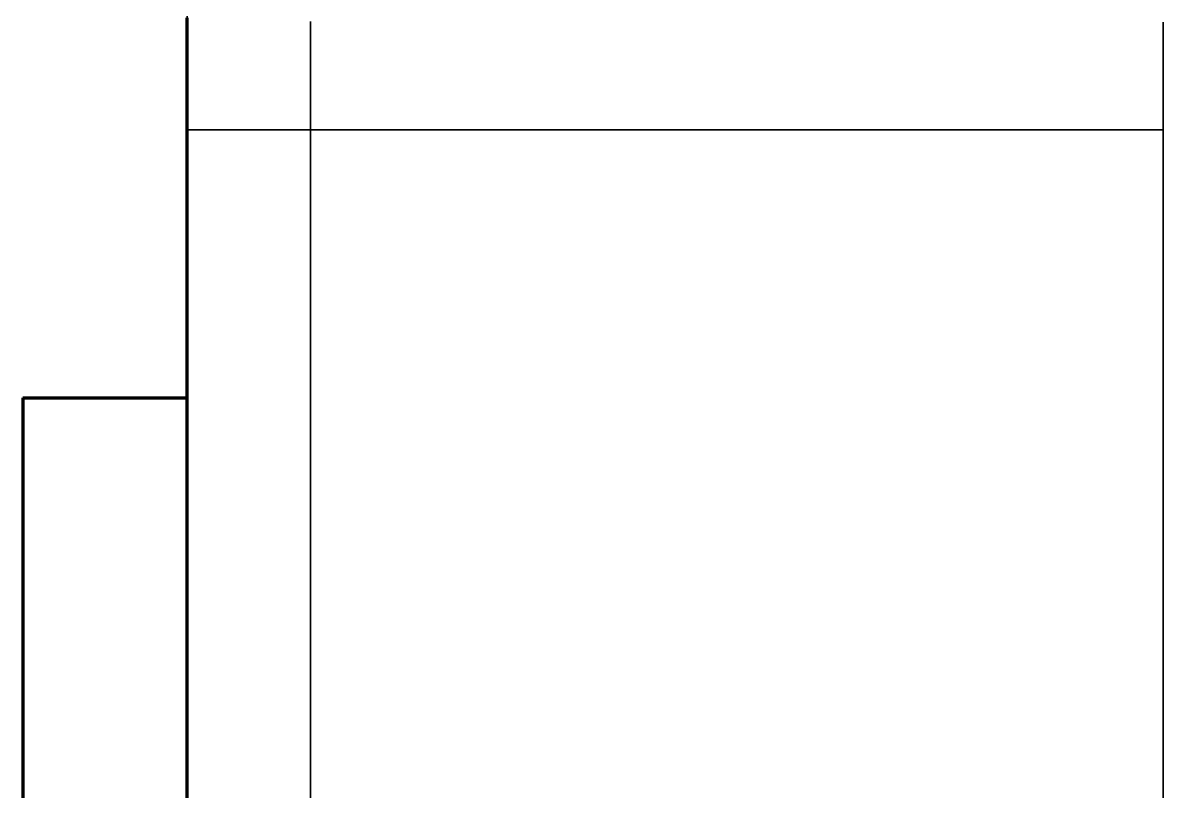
# Model space of a CAD drawing. Header units: millimetres. Extents: x 0 to 2208, y 0 to 420.
# Drawn here: x 67.484 to 70.259, y 76.776 to 78.647 of the extents above; entities that cross this region are included whole.
import ezdxf

# ---------------------------------------------------------------- set-up
doc = ezdxf.new("R2010")
doc.units = ezdxf.units.MM
doc.linetypes.add('IRAM-E-TRAZOS', pattern=[5, 4, -1])
doc.layers.add('01-VISIBLE', color=7, linetype='CONTINUOUS', lineweight=70)
doc.layers.add('02-OCULTA', color=4, linetype='IRAM-E-TRAZOS', lineweight=35)

msp = doc.modelspace()

# ---------------------------------------------------------------- linework, layer by layer
at = {"layer": '01-VISIBLE'}
msp.add_line((67.4841, 77.7341), (67.8841, 77.7341), dxfattribs=at)
for points in [[(67.8841, 76.7091), (67.8841, 76.7841), (67.8841, 76.8591), (67.8841, 76.9341), (67.8841, 77.0091), (67.8841, 77.0841), (67.8841, 77.1591), (67.8841, 77.2341), (67.8841, 77.3091), (67.8841, 77.3841), (67.8841, 77.4591), (67.8841, 77.5341), (67.8841, 77.6091), (67.8841, 77.6841), (67.8841, 77.7591), (67.8841, 77.8341), (67.8841, 77.9091), (67.8841, 77.9841), (67.8841, 78.0591), (67.8841, 78.1341), (67.8841, 78.2091), (67.8841, 78.2841), (67.8841, 78.3591), (67.8841, 78.4341), (67.8841, 78.5091), (67.8841, 78.5841), (67.8841, 78.6591)], [(67.4841, 77.7341), (67.4841, 77.6841), (67.4841, 77.6341), (67.4841, 77.5841), (67.4841, 77.5341), (67.4841, 77.4841), (67.4841, 77.4341), (67.4841, 77.3841), (67.4841, 77.3341), (67.4841, 77.2841), (67.4841, 77.2341), (67.4841, 77.1841), (67.4841, 77.1341), (67.4841, 77.0841), (67.4841, 77.0341), (67.4841, 76.9841), (67.4841, 76.9341), (67.4841, 76.8841), (67.4841, 76.8341), (67.4841, 76.7841), (67.4841, 76.7341)]]:
    msp.add_lwpolyline(points, dxfattribs=at)
at = {"layer": '02-OCULTA'}
msp.add_line((70.2591, 78.3866), (67.8841, 78.3866), dxfattribs=at)
for points in [[(67.8841, 78.6939), (67.8841, 78.6438), (67.8841, 78.5936), (67.8841, 78.5434), (67.8841, 78.4933), (67.8841, 78.4431), (67.8841, 78.3929), (67.8841, 78.3428), (67.8841, 78.2926), (67.8841, 78.2424), (67.8841, 78.1923), (67.8841, 78.1421), (67.8841, 78.0919), (67.8841, 78.0418), (67.8841, 77.9916), (67.8841, 77.9414), (67.8841, 77.8913), (67.8841, 77.8411), (67.8841, 77.7909), (67.8841, 77.7408), (67.8841, 77.6906), (67.8841, 77.6404), (67.8841, 77.5902), (67.8841, 77.5401), (67.8841, 77.4899), (67.8841, 77.4397), (67.8841, 77.3896), (67.8841, 77.3394), (67.8841, 77.2892), (67.8841, 77.2391), (67.8841, 77.1889), (67.8841, 77.1387), (67.8841, 77.0886), (67.8841, 77.0384), (67.8841, 76.9882), (67.8841, 76.9381), (67.8841, 76.8879), (67.8841, 76.8377), (67.8841, 76.7876), (67.8841, 76.7374)], [(67.8841, 76.7601), (67.8841, 76.8141), (67.8841, 76.8681), (67.8841, 76.9221), (67.8841, 76.9761), (67.8841, 77.0301), (67.8841, 77.0841), (67.8841, 77.1381), (67.8841, 77.1921), (67.8841, 77.2461), (67.8841, 77.3001), (67.8841, 77.3541), (67.8841, 77.4081), (67.8841, 77.4621), (67.8841, 77.5161), (67.8841, 77.5701), (67.8841, 77.6241), (67.8841, 77.6781), (67.8841, 77.7321), (67.8841, 77.7861), (67.8841, 77.8401), (67.8841, 77.8941), (67.8841, 77.9481), (67.8841, 78.0021), (67.8841, 78.0561), (67.8841, 78.1101), (67.8841, 78.1641), (67.8841, 78.2181), (67.8841, 78.2721), (67.8841, 78.3261), (67.8841, 78.3801), (67.8841, 78.4341), (67.8841, 78.4881), (67.8841, 78.5421), (67.8841, 78.5961), (67.8841, 78.6501)], [(67.8841, 78.6476), (67.8841, 78.5973), (67.8841, 78.5471), (67.8841, 78.4969), (67.8841, 78.4466), (67.8841, 78.3964), (67.8841, 78.3462), (67.8841, 78.2959), (67.8841, 78.2457), (67.8841, 78.1955), (67.8841, 78.1452), (67.8841, 78.095), (67.8841, 78.0448), (67.8841, 77.9945), (67.8841, 77.9443), (67.8841, 77.8941), (67.8841, 77.8438), (67.8841, 77.7936), (67.8841, 77.7434), (67.8841, 77.6931), (67.8841, 77.6429), (67.8841, 77.5927), (67.8841, 77.5424), (67.8841, 77.4922), (67.8841, 77.442), (67.8841, 77.3917), (67.8841, 77.3415), (67.8841, 77.2913), (67.8841, 77.241), (67.8841, 77.1908), (67.8841, 77.1406), (67.8841, 77.0903), (67.8841, 77.0401), (67.8841, 76.9899), (67.8841, 76.9396), (67.8841, 76.8894), (67.8841, 76.8392), (67.8841, 76.7889), (67.8841, 76.7387)], [(68.1841, 76.7601), (68.1841, 76.8141), (68.1841, 76.8681), (68.1841, 76.9221), (68.1841, 76.9761), (68.1841, 77.0301), (68.1841, 77.0841), (68.1841, 77.1381), (68.1841, 77.1921), (68.1841, 77.2461), (68.1841, 77.3001), (68.1841, 77.3541), (68.1841, 77.4081), (68.1841, 77.4621), (68.1841, 77.5161), (68.1841, 77.5701), (68.1841, 77.6241), (68.1841, 77.6781), (68.1841, 77.7321), (68.1841, 77.7861), (68.1841, 77.8401), (68.1841, 77.8941), (68.1841, 77.9481), (68.1841, 78.0021), (68.1841, 78.0561), (68.1841, 78.1101), (68.1841, 78.1641), (68.1841, 78.2181), (68.1841, 78.2721), (68.1841, 78.3261), (68.1841, 78.3801), (68.1841, 78.4341), (68.1841, 78.4881), (68.1841, 78.5421), (68.1841, 78.5961), (68.1841, 78.6501)], [(68.1841, 76.7411), (68.1841, 76.7941), (68.1841, 76.8471), (68.1841, 76.9001), (68.1841, 76.9531), (68.1841, 77.0061), (68.1841, 77.0591), (68.1841, 77.1121), (68.1841, 77.1651), (68.1841, 77.2181), (68.1841, 77.2711), (68.1841, 77.3241), (68.1841, 77.3771), (68.1841, 77.4301), (68.1841, 77.4831), (68.1841, 77.5361), (68.1841, 77.5891), (68.1841, 77.6421), (68.1841, 77.6951), (68.1841, 77.7481), (68.1841, 77.8011), (68.1841, 77.8541), (68.1841, 77.9071), (68.1841, 77.9601), (68.1841, 78.0131), (68.1841, 78.0661), (68.1841, 78.1191), (68.1841, 78.1721), (68.1841, 78.2251), (68.1841, 78.2781), (68.1841, 78.3311), (68.1841, 78.3841), (68.1841, 78.4371), (68.1841, 78.4901), (68.1841, 78.5431), (68.1841, 78.5961), (68.1841, 78.6491)], [(68.1841, 78.6478), (68.1841, 78.5976), (68.1841, 78.5473), (68.1841, 78.4971), (68.1841, 78.4469), (68.1841, 78.3966), (68.1841, 78.3464), (68.1841, 78.2961), (68.1841, 78.2459), (68.1841, 78.1957), (68.1841, 78.1454), (68.1841, 78.0952), (68.1841, 78.045), (68.1841, 77.9947), (68.1841, 77.9445), (68.1841, 77.8943), (68.1841, 77.844), (68.1841, 77.7938), (68.1841, 77.7435), (68.1841, 77.6933), (68.1841, 77.6431), (68.1841, 77.5928), (68.1841, 77.5426), (68.1841, 77.4924), (68.1841, 77.4421), (68.1841, 77.3919), (68.1841, 77.3416), (68.1841, 77.2914), (68.1841, 77.2412), (68.1841, 77.1909), (68.1841, 77.1407), (68.1841, 77.0905), (68.1841, 77.0402), (68.1841, 76.99), (68.1841, 76.9397), (68.1841, 76.8895), (68.1841, 76.8393), (68.1841, 76.789), (68.1841, 76.7388)], [(68.1841, 78.6476), (68.1841, 78.5973), (68.1841, 78.5471), (68.1841, 78.4969), (68.1841, 78.4466), (68.1841, 78.3964), (68.1841, 78.3462), (68.1841, 78.2959), (68.1841, 78.2457), (68.1841, 78.1955), (68.1841, 78.1452), (68.1841, 78.095), (68.1841, 78.0448), (68.1841, 77.9945), (68.1841, 77.9443), (68.1841, 77.8941), (68.1841, 77.8438), (68.1841, 77.7936), (68.1841, 77.7434), (68.1841, 77.6931), (68.1841, 77.6429), (68.1841, 77.5927), (68.1841, 77.5424), (68.1841, 77.4922), (68.1841, 77.442), (68.1841, 77.3917), (68.1841, 77.3415), (68.1841, 77.2913), (68.1841, 77.241), (68.1841, 77.1908), (68.1841, 77.1406), (68.1841, 77.0903), (68.1841, 77.0401), (68.1841, 76.9899), (68.1841, 76.9396), (68.1841, 76.8894), (68.1841, 76.8392), (68.1841, 76.7889), (68.1841, 76.7387)], [(70.2591, 76.7411), (70.2591, 76.7941), (70.2591, 76.8471), (70.2591, 76.9001), (70.2591, 76.9531), (70.2591, 77.0061), (70.2591, 77.0591), (70.2591, 77.1121), (70.2591, 77.1651), (70.2591, 77.2181), (70.2591, 77.2711), (70.2591, 77.3241), (70.2591, 77.3771), (70.2591, 77.4301), (70.2591, 77.4831), (70.2591, 77.5361), (70.2591, 77.5891), (70.2591, 77.6421), (70.2591, 77.6951), (70.2591, 77.7481), (70.2591, 77.8011), (70.2591, 77.8541), (70.2591, 77.9071), (70.2591, 77.9601), (70.2591, 78.0131), (70.2591, 78.0661), (70.2591, 78.1191), (70.2591, 78.1721), (70.2591, 78.2251), (70.2591, 78.2781), (70.2591, 78.3311), (70.2591, 78.3841), (70.2591, 78.4371), (70.2591, 78.4901), (70.2591, 78.5431), (70.2591, 78.5961), (70.2591, 78.6491)], [(70.2591, 78.6478), (70.2591, 78.5976), (70.2591, 78.5473), (70.2591, 78.4971), (70.2591, 78.4469), (70.2591, 78.3966), (70.2591, 78.3464), (70.2591, 78.2961), (70.2591, 78.2459), (70.2591, 78.1957), (70.2591, 78.1454), (70.2591, 78.0952), (70.2591, 78.045), (70.2591, 77.9947), (70.2591, 77.9445), (70.2591, 77.8943), (70.2591, 77.844), (70.2591, 77.7938), (70.2591, 77.7435), (70.2591, 77.6933), (70.2591, 77.6431), (70.2591, 77.5928), (70.2591, 77.5426), (70.2591, 77.4924), (70.2591, 77.4421), (70.2591, 77.3919), (70.2591, 77.3416), (70.2591, 77.2914), (70.2591, 77.2412), (70.2591, 77.1909), (70.2591, 77.1407), (70.2591, 77.0905), (70.2591, 77.0402), (70.2591, 76.99), (70.2591, 76.9397), (70.2591, 76.8895), (70.2591, 76.8393), (70.2591, 76.789), (70.2591, 76.7388)], [(67.8841, 76.735), (67.8841, 76.7851), (67.8841, 76.8351), (67.8841, 76.8851), (67.8841, 76.9352), (67.8841, 76.9852), (67.8841, 77.0353), (67.8841, 77.0853), (67.8841, 77.1354), (67.8841, 77.1854), (67.8841, 77.2355), (67.8841, 77.2855), (67.8841, 77.3356), (67.8841, 77.3856), (67.8841, 77.4357), (67.8841, 77.4857), (67.8841, 77.5358), (67.8841, 77.5858), (67.8841, 77.6359), (67.8841, 77.6859), (67.8841, 77.7359), (67.8841, 77.786), (67.8841, 77.836), (67.8841, 77.8861), (67.8841, 77.9361), (67.8841, 77.9862), (67.8841, 78.0362), (67.8841, 78.0863), (67.8841, 78.1363), (67.8841, 78.1864), (67.8841, 78.2364), (67.8841, 78.2865), (67.8841, 78.3365), (67.8841, 78.3866)], [(67.8841, 78.3866), (67.8841, 78.3365), (67.8841, 78.2865), (67.8841, 78.2364), (67.8841, 78.1864), (67.8841, 78.1363), (67.8841, 78.0863), (67.8841, 78.0362), (67.8841, 77.9862), (67.8841, 77.9361), (67.8841, 77.8861), (67.8841, 77.836), (67.8841, 77.786), (67.8841, 77.7359), (67.8841, 77.6859), (67.8841, 77.6359), (67.8841, 77.5858), (67.8841, 77.5358), (67.8841, 77.4857), (67.8841, 77.4357), (67.8841, 77.3856), (67.8841, 77.3356), (67.8841, 77.2855), (67.8841, 77.2355), (67.8841, 77.1854), (67.8841, 77.1354), (67.8841, 77.0853), (67.8841, 77.0353), (67.8841, 76.9852), (67.8841, 76.9352), (67.8841, 76.8851), (67.8841, 76.8351), (67.8841, 76.7851), (67.8841, 76.735)], [(70.2591, 76.735), (70.2591, 76.7851), (70.2591, 76.8351), (70.2591, 76.8851), (70.2591, 76.9352), (70.2591, 76.9852), (70.2591, 77.0353), (70.2591, 77.0853), (70.2591, 77.1354), (70.2591, 77.1854), (70.2591, 77.2355), (70.2591, 77.2855), (70.2591, 77.3356), (70.2591, 77.3856), (70.2591, 77.4357), (70.2591, 77.4857), (70.2591, 77.5358), (70.2591, 77.5858), (70.2591, 77.6359), (70.2591, 77.6859), (70.2591, 77.7359), (70.2591, 77.786), (70.2591, 77.836), (70.2591, 77.8861), (70.2591, 77.9361), (70.2591, 77.9862), (70.2591, 78.0362), (70.2591, 78.0863), (70.2591, 78.1363), (70.2591, 78.1864), (70.2591, 78.2364), (70.2591, 78.2865), (70.2591, 78.3365), (70.2591, 78.3866)], [(70.2591, 78.3866), (70.2591, 78.3365), (70.2591, 78.2865), (70.2591, 78.2364), (70.2591, 78.1864), (70.2591, 78.1363), (70.2591, 78.0863), (70.2591, 78.0362), (70.2591, 77.9862), (70.2591, 77.9361), (70.2591, 77.8861), (70.2591, 77.836), (70.2591, 77.786), (70.2591, 77.7359), (70.2591, 77.6859), (70.2591, 77.6359), (70.2591, 77.5858), (70.2591, 77.5358), (70.2591, 77.4857), (70.2591, 77.4357), (70.2591, 77.3856), (70.2591, 77.3356), (70.2591, 77.2855), (70.2591, 77.2355), (70.2591, 77.1854), (70.2591, 77.1354), (70.2591, 77.0853), (70.2591, 77.0353), (70.2591, 76.9852), (70.2591, 76.9352), (70.2591, 76.8851), (70.2591, 76.8351), (70.2591, 76.7851), (70.2591, 76.735)], [(67.4841, 76.7341), (67.4841, 76.7841), (67.4841, 76.8341), (67.4841, 76.8841), (67.4841, 76.9341), (67.4841, 76.9841), (67.4841, 77.0341), (67.4841, 77.0841), (67.4841, 77.1341), (67.4841, 77.1841), (67.4841, 77.2341), (67.4841, 77.2841), (67.4841, 77.3341), (67.4841, 77.3841), (67.4841, 77.4341), (67.4841, 77.4841), (67.4841, 77.5341), (67.4841, 77.5841), (67.4841, 77.6341), (67.4841, 77.6841), (67.4841, 77.7341)], [(67.8841, 76.7341), (67.8841, 76.7841), (67.8841, 76.8341), (67.8841, 76.8841), (67.8841, 76.9341), (67.8841, 76.9841), (67.8841, 77.0341), (67.8841, 77.0841), (67.8841, 77.1341), (67.8841, 77.1841), (67.8841, 77.2341), (67.8841, 77.2841), (67.8841, 77.3341), (67.8841, 77.3841), (67.8841, 77.4341), (67.8841, 77.4841), (67.8841, 77.5341), (67.8841, 77.5841), (67.8841, 77.6341), (67.8841, 77.6841), (67.8841, 77.7341)], [(67.8841, 77.7341), (67.8841, 77.6841), (67.8841, 77.6341), (67.8841, 77.5841), (67.8841, 77.5341), (67.8841, 77.4841), (67.8841, 77.4341), (67.8841, 77.3841), (67.8841, 77.3341), (67.8841, 77.2841), (67.8841, 77.2341), (67.8841, 77.1841), (67.8841, 77.1341), (67.8841, 77.0841), (67.8841, 77.0341), (67.8841, 76.9841), (67.8841, 76.9341), (67.8841, 76.8841), (67.8841, 76.8341), (67.8841, 76.7841), (67.8841, 76.7341)]]:
    msp.add_lwpolyline(points, dxfattribs=at)

doc.saveas('drawing.dxf')
